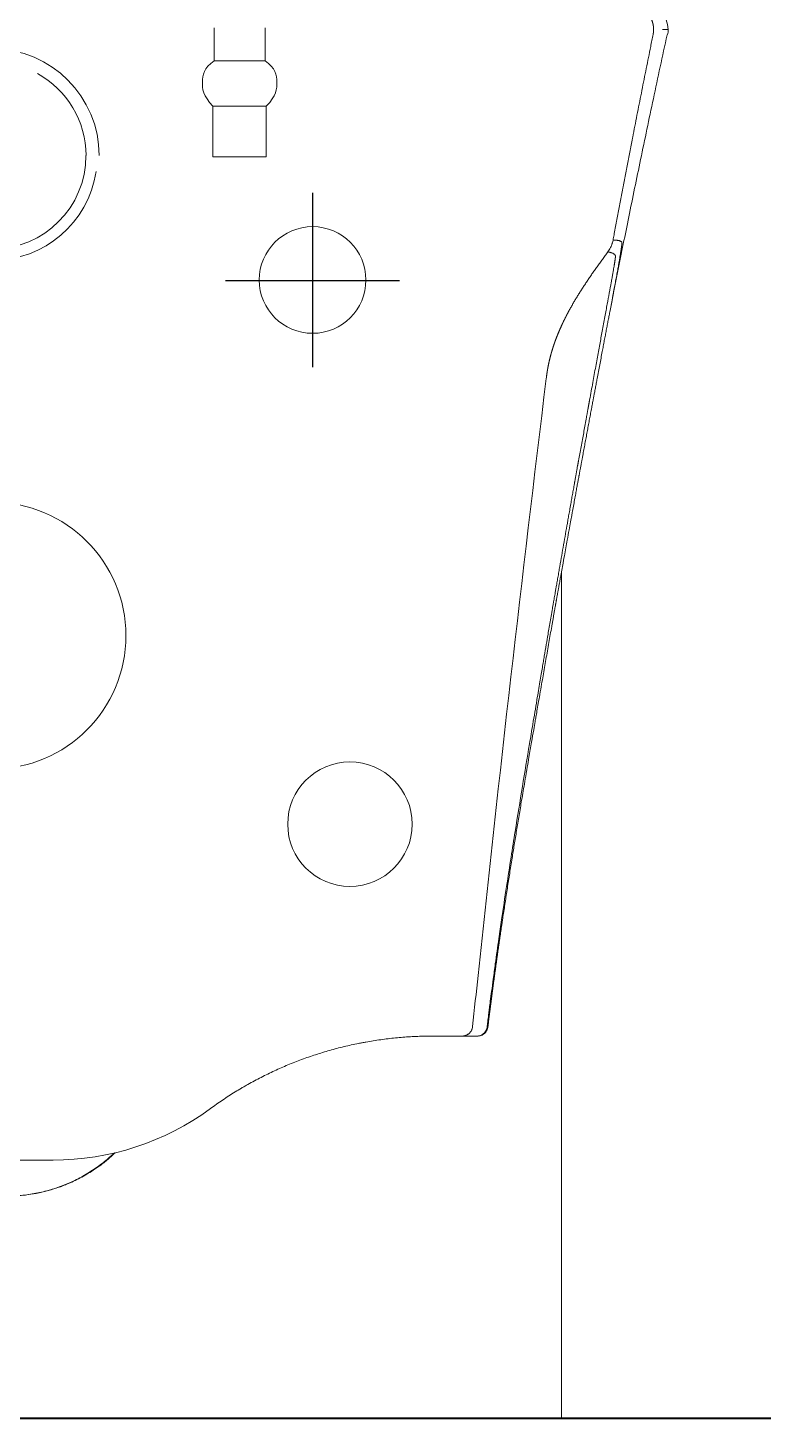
# Model space of a CAD drawing. Header units: millimetres. Extents: x -423835 to -174325, y -1379898 to -1311126.
# Drawn here: x -335220.5 to -335013.7, y -1378391.6 to -1378000.7 of the extents above; entities that cross this region are included whole.
import ezdxf

# ---------------------------------------------------------------- set-up
doc = ezdxf.new("R2010")
doc.units = ezdxf.units.MM
doc.header["$LTSCALE"] = 100
doc.header["$MEASUREMENT"] = 0
doc.layers.get('Defpoints').update_dxf_attribs({"color": 153, "linetype": 'CONTINUOUS'})
for name, color, linetype, lineweight in [('A-ELEV-LIN1', 2, 'CONTINUOUS', 40), ('A-FLXM-SANI', 6, 'CONTINUOUS', 20), ('A-WAXK-PATT', 8, 'CONTINUOUS', 18), ('A-XXXX-FIN2', 6, 'CONTINUOUS', 20)]:
    doc.layers.add(name, color=color, linetype=linetype, lineweight=lineweight)

# ---------------------------------------------------------------- blocks, each defined once
blk = doc.blocks.new('FGDFGA')
at = {"layer": 'A-FLXM-SANI', "color": 8}
blk.add_line((977848.36, 991981.17), (977848.36, 991971.91), dxfattribs=at)
at = {"layer": 'A-FLXM-SANI'}
blk.add_line((977907.99, 991662.87), (977924.99, 991662.87), dxfattribs=at)
at = {"layer": 'A-FLXM-SANI', "color": 8}
for points in [[(977862.65, 991971.91), (977862.65, 991981.17)], [(977848.36, 991971.91), (977855.5, 991971.91), (977862.65, 991971.91)], [(977848, 991959.2), (977848, 991944.92), (977855.5, 991944.92), (977863.01, 991944.92), (977863.01, 991959.2)], [(977848, 991959.2), (977855.5, 991959.2), (977863.01, 991959.2)]]:
    blk.add_lwpolyline(points, dxfattribs=at)
for centre, radius in [((977834.99, 991910.33), 15), ((977924.99, 991810.33), 37.5), ((977824.49, 991757.33), 17.5)]:
    blk.add_circle(centre, radius, dxfattribs=at)
at = {"layer": 'A-FLXM-SANI'}
for centre, radius, start, end in [((977741.99, 991980.75), 7, 90, 179.9983), ((977741.99, 991980.75), 7, 179.9983, 192.2858), ((977907.99, 991737.75), 74.88, 233.7555, 270)]:
    blk.add_arc(centre, radius, start, end, dxfattribs=at)
at = {"layer": 'A-FLXM-SANI', "color": 8}
for centre, radius, start, end in [((977924.99, 991945.31), 29.99, 0, 180), ((977924.99, 991945.31), 26.28, 118.6458, 179.9981), ((977925, 991945.31), 26.28, 180.0038, 269.9962), ((977924.99, 991945.31), 29.49, 188.7741, 351.2259)]:
    blk.add_arc(centre, radius, start, end, dxfattribs=at)
at = {"layer": 'A-FLXM-SANI'}
for points, knots in [([(977739.08, 991980.75), (977739.08, 991980.78), (977739.08, 991980.83), (977739.08, 991980.91), (977739.09, 991980.99), (977739.09, 991981.07), (977739.09, 991981.15), (977739.1, 991981.23), (977739.1, 991981.31), (977739.11, 991981.38), (977739.12, 991981.46), (977739.13, 991981.54), (977739.14, 991981.62), (977739.15, 991981.7), (977739.16, 991981.78), (977739.17, 991981.86), (977739.18, 991981.94), (977739.2, 991982.02), (977739.21, 991982.1), (977739.23, 991982.18), (977739.25, 991982.26), (977739.26, 991982.34), (977739.28, 991982.42), (977739.3, 991982.5), (977739.32, 991982.58), (977739.35, 991982.66), (977739.37, 991982.74), (977739.39, 991982.81), (977739.42, 991982.89), (977739.44, 991982.97), (977739.47, 991983.05), (977739.5, 991983.13), (977739.53, 991983.2), (977739.55, 991983.28), (977739.59, 991983.36), (977739.62, 991983.44), (977739.65, 991983.51), (977739.68, 991983.59), (977739.72, 991983.67), (977739.75, 991983.74), (977739.79, 991983.82), (977739.83, 991983.89), (977739.86, 991983.97), (977739.9, 991984.04), (977739.94, 991984.12), (977739.99, 991984.19), (977740.03, 991984.27), (977740.07, 991984.34), (977740.11, 991984.41), (977740.16, 991984.48), (977740.21, 991984.56), (977740.25, 991984.63), (977740.3, 991984.7), (977740.35, 991984.77), (977740.4, 991984.84), (977740.45, 991984.91), (977740.5, 991984.98), (977740.55, 991985.05), (977740.61, 991985.11), (977740.66, 991985.18), (977740.72, 991985.25), (977740.77, 991985.32), (977740.83, 991985.38), (977740.89, 991985.45), (977740.95, 991985.51), (977741.01, 991985.57), (977741.07, 991985.64), (977741.23, 991985.8), (977741.5, 991986.05), (977741.91, 991986.38), (977742.37, 991986.69), (977742.86, 991986.98), (977743.22, 991987.14), (977743.42, 991987.22), (977743.44, 991987.23), (977743.46, 991987.24), (977743.48, 991987.25), (977743.5, 991987.26), (977743.52, 991987.27), (977743.54, 991987.28), (977743.57, 991987.28), (977743.59, 991987.29), (977743.61, 991987.3), (977743.63, 991987.31), (977743.66, 991987.32), (977743.68, 991987.33), (977743.71, 991987.34), (977743.73, 991987.34), (977743.75, 991987.35), (977743.78, 991987.36), (977743.8, 991987.37), (977743.83, 991987.38), (977743.85, 991987.39), (977743.88, 991987.4), (977743.9, 991987.4), (977743.93, 991987.41), (977743.96, 991987.42), (977743.98, 991987.43), (977744.01, 991987.44), (977744.04, 991987.45), (977744.06, 991987.45), (977744.09, 991987.46), (977744.12, 991987.47), (977744.15, 991987.48), (977744.18, 991987.49), (977744.21, 991987.5), (977744.23, 991987.5), (977744.26, 991987.51), (977744.29, 991987.52), (977744.32, 991987.53), (977744.35, 991987.53), (977744.38, 991987.54), (977744.42, 991987.55), (977744.45, 991987.56), (977744.48, 991987.56), (977744.51, 991987.57), (977744.54, 991987.58), (977744.57, 991987.59), (977744.61, 991987.59), (977744.64, 991987.6), (977744.67, 991987.61), (977744.7, 991987.61), (977744.74, 991987.62), (977744.77, 991987.63), (977744.81, 991987.63), (977744.84, 991987.64), (977744.87, 991987.65), (977744.91, 991987.65), (977744.94, 991987.66), (977744.98, 991987.66), (977745.02, 991987.67), (977745.05, 991987.67), (977745.09, 991987.68), (977745.12, 991987.69), (977745.16, 991987.69), (977745.2, 991987.7), (977745.24, 991987.7), (977745.27, 991987.7), (977745.31, 991987.71), (977745.35, 991987.71), (977745.39, 991987.72), (977745.43, 991987.72), (977745.47, 991987.72), (977745.51, 991987.73), (977745.54, 991987.73), (977745.58, 991987.73), (977745.62, 991987.74), (977745.66, 991987.74), (977745.71, 991987.74), (977745.75, 991987.74), (977745.79, 991987.74), (977745.83, 991987.75), (977745.87, 991987.75), (977745.91, 991987.75), (977745.95, 991987.75), (977746, 991987.75), (977746.04, 991987.75), (977746.07, 991987.75), (977746.08, 991987.75)], [0, 0, 0, 0, 0.007166, 0.014345, 0.021536, 0.028739, 0.035955, 0.043184, 0.050425, 0.057679, 0.064945, 0.072223, 0.079514, 0.086818, 0.094134, 0.101463, 0.108804, 0.116158, 0.123524, 0.130903, 0.138294, 0.145698, 0.153114, 0.160543, 0.167984, 0.175438, 0.182904, 0.190383, 0.197874, 0.205378, 0.212894, 0.220423, 0.227965, 0.235518, 0.243085, 0.250664, 0.258255, 0.265859, 0.273476, 0.281105, 0.288747, 0.296401, 0.304067, 0.311746, 0.319438, 0.327142, 0.334859, 0.342588, 0.35033, 0.358084, 0.365851, 0.373631, 0.381422, 0.389227, 0.397044, 0.404873, 0.412715, 0.42057, 0.428437, 0.436316, 0.444209, 0.452113, 0.46003, 0.46796, 0.475902, 0.483857, 0.491824, 0.499804, 0.545835, 0.593812, 0.643735, 0.695604, 0.74942, 0.751415, 0.753433, 0.755474, 0.757537, 0.759623, 0.761732, 0.763863, 0.766017, 0.768194, 0.770393, 0.772615, 0.77486, 0.777128, 0.779418, 0.781731, 0.784066, 0.786424, 0.788805, 0.791209, 0.793635, 0.796084, 0.798556, 0.80105, 0.803567, 0.806107, 0.808669, 0.811254, 0.813862, 0.816492, 0.819146, 0.821821, 0.82452, 0.827241, 0.829985, 0.832751, 0.835541, 0.838352, 0.841187, 0.844044, 0.846924, 0.849827, 0.852752, 0.8557, 0.858671, 0.861664, 0.86468, 0.867719, 0.87078, 0.873865, 0.876971, 0.880101, 0.883253, 0.886428, 0.889625, 0.892846, 0.896088, 0.899354, 0.902642, 0.905953, 0.909287, 0.912643, 0.916022, 0.919424, 0.922848, 0.926295, 0.929765, 0.933257, 0.936773, 0.94031, 0.943871, 0.947454, 0.95106, 0.954688, 0.95834, 0.962013, 0.96571, 0.969429, 0.973171, 0.976936, 0.980723, 0.984533, 0.988366, 0.992221, 0.996099, 1, 1, 1, 1]), ([(977735.28, 991979.27), (977736.59, 991973.27), (977739.1, 991961.57), (977742.69, 991944.5), (977746.01, 991928.37), (977748.86, 991914.23), (977750.6, 991905.45), (977751.32, 991901.74)], [0, 0, 0, 0, 0.232893, 0.453301, 0.661231, 0.856692, 1, 1, 1, 1]), ([(977739.22, 991979.36), (977739.22, 991979.38), (977739.21, 991979.4), (977739.2, 991979.44), (977739.2, 991979.48), (977739.19, 991979.52), (977739.18, 991979.56), (977739.18, 991979.6), (977739.17, 991979.64), (977739.16, 991979.68), (977739.16, 991979.71), (977739.15, 991979.75), (977739.15, 991979.79), (977739.14, 991979.83), (977739.14, 991979.87), (977739.13, 991979.91), (977739.13, 991979.95), (977739.12, 991979.99), (977739.12, 991980.03), (977739.11, 991980.07), (977739.11, 991980.11), (977739.11, 991980.15), (977739.1, 991980.19), (977739.1, 991980.23), (977739.1, 991980.27), (977739.1, 991980.31), (977739.09, 991980.35), (977739.09, 991980.39), (977739.09, 991980.43), (977739.09, 991980.47), (977739.09, 991980.51), (977739.08, 991980.55), (977739.08, 991980.59), (977739.08, 991980.63), (977739.08, 991980.67), (977739.08, 991980.71), (977739.08, 991980.74), (977739.08, 991980.75)], [0, 0, 0, 0, 0.028332, 0.056679, 0.085039, 0.113414, 0.141803, 0.170205, 0.198622, 0.227053, 0.255498, 0.283957, 0.31243, 0.340917, 0.369418, 0.397933, 0.426462, 0.455005, 0.483563, 0.512134, 0.54072, 0.569319, 0.597933, 0.62656, 0.655202, 0.683858, 0.712528, 0.741212, 0.76991, 0.798622, 0.827348, 0.856088, 0.884842, 0.913611, 0.942393, 0.971189, 1, 1, 1, 1]), ([(977750.22, 991923.02), (977750.16, 991923.34), (977750.04, 991924), (977749.85, 991924.98), (977749.67, 991925.96), (977749.48, 991926.93), (977749.3, 991927.91), (977749.11, 991928.89), (977748.93, 991929.87), (977748.74, 991930.84), (977748.56, 991931.82), (977748.37, 991932.79), (977748.18, 991933.77), (977748, 991934.74), (977747.81, 991935.72), (977747.63, 991936.69), (977747.44, 991937.66), (977747.25, 991938.63), (977747.07, 991939.61), (977746.88, 991940.58), (977746.69, 991941.55), (977746.51, 991942.52), (977746.32, 991943.49), (977746.13, 991944.46), (977745.94, 991945.42), (977745.76, 991946.39), (977745.57, 991947.36), (977745.38, 991948.33), (977745.19, 991949.29), (977745.01, 991950.26), (977744.48, 991952.97), (977743.6, 991957.43), (977742.38, 991963.63), (977741.15, 991969.8), (977740.21, 991974.48), (977739.56, 991977.66), (977739.33, 991978.8), (977739.22, 991979.36)], [0, 0, 0, 0, 0.017371, 0.034734, 0.052088, 0.069433, 0.086769, 0.104097, 0.121416, 0.138726, 0.156027, 0.17332, 0.190604, 0.207879, 0.225145, 0.242403, 0.259652, 0.276892, 0.294123, 0.311346, 0.32856, 0.345765, 0.362962, 0.380149, 0.397328, 0.414499, 0.43166, 0.448813, 0.465957, 0.483092, 0.500219, 0.610581, 0.720573, 0.830196, 0.93945, 0.969948, 1, 1, 1, 1]), ([(977748.47, 991917.27), (977748.46, 991917.29), (977748.44, 991917.46), (977748.4, 991917.69), (977748.36, 991917.95), (977748.33, 991918.13), (977748.3, 991918.29), (977748.28, 991918.46), (977748.25, 991918.62), (977748.23, 991918.77), (977748.19, 991919.07), (977748.13, 991919.49), (977748.08, 991919.91), (977748.04, 991920.22), (977748.03, 991920.4), (977748.02, 991920.5), (977748.02, 991920.55), (977748.01, 991920.6), (977748.01, 991920.65), (977748.01, 991920.7), (977748.01, 991920.74), (977748.01, 991920.78), (977748.01, 991920.81), (977748.01, 991920.85), (977748.01, 991920.88), (977748.01, 991920.9), (977748.02, 991920.93), (977748.02, 991920.95), (977748.02, 991920.97), (977748.03, 991920.99), (977748.03, 991921), (977748.04, 991921.01), (977748.04, 991921.01), (977748.04, 991921.02), (977748.05, 991921.02), (977748.05, 991921.02), (977748.06, 991921.03), (977748.07, 991921.04), (977748.08, 991921.05), (977748.1, 991921.06), (977748.12, 991921.08), (977748.18, 991921.12), (977748.28, 991921.18), (977748.41, 991921.25), (977748.54, 991921.3), (977748.66, 991921.34), (977748.78, 991921.38), (977748.92, 991921.41), (977749.06, 991921.44), (977749.23, 991921.47), (977749.45, 991921.49), (977749.71, 991921.51), (977749.99, 991921.52), (977750.19, 991921.51), (977750.32, 991921.51), (977750.35, 991921.51), (977750.38, 991921.51), (977750.41, 991921.51), (977750.44, 991921.51), (977750.47, 991921.51), (977750.49, 991921.51), (977750.5, 991921.5)], [0, 0, 0, 0, 0.001881, 0.01514, 0.020869, 0.026589, 0.0323, 0.038002, 0.043696, 0.049382, 0.05506, 0.078731, 0.102507, 0.118205, 0.133926, 0.138213, 0.142498, 0.146782, 0.151063, 0.155343, 0.159621, 0.163897, 0.168173, 0.172447, 0.17672, 0.180992, 0.185263, 0.189533, 0.193803, 0.198073, 0.202342, 0.204662, 0.207143, 0.209787, 0.212591, 0.214842, 0.218259, 0.22284, 0.232457, 0.243339, 0.257547, 0.270671, 0.338758, 0.407329, 0.453119, 0.498807, 0.544399, 0.5899, 0.635318, 0.680656, 0.751261, 0.820341, 0.88792, 0.954021, 0.96055, 0.967093, 0.973648, 0.980217, 0.986798, 0.993393, 1, 1, 1, 1]), ([(977750.5, 991921.5), (977750.46, 991921.76), (977750.36, 991922.26), (977750.27, 991922.77), (977750.22, 991923.02)], [0, 0, 0, 0, 0.500097, 1, 1, 1, 1]), ([(977750.68, 991920.76), (977750.7, 991920.71), (977750.71, 991920.65), (977750.75, 991920.54), (977750.8, 991920.37), (977750.86, 991920.2), (977750.99, 991919.87), (977751.18, 991919.43), (977751.41, 991919.02), (977751.66, 991918.62), (977751.79, 991918.42), (977751.93, 991918.23)], [0, 0, 0, 0, 0.0625, 0.0625, 0.125, 0.25, 0.25, 0.5, 0.75, 0.75, 1, 1, 1, 1]), ([(977785.68, 991700.39), (977785.64, 991700.7), (977785.56, 991701.33), (977785.44, 991702.28), (977785.33, 991703.22), (977785.21, 991704.18), (977785.08, 991705.13), (977784.96, 991706.09), (977784.84, 991707.05), (977784.71, 991708.02), (977784.59, 991708.99), (977784.46, 991709.96), (977784.33, 991710.94), (977784.2, 991711.93), (977784.07, 991712.91), (977783.93, 991713.9), (977783.8, 991714.89), (977783.66, 991715.89), (977783.52, 991716.89), (977783.38, 991717.9), (977783.24, 991718.91), (977783.1, 991719.92), (977782.95, 991720.94), (977782.81, 991721.96), (977782.66, 991722.98), (977782.51, 991724.01), (977782.37, 991725.04), (977782.21, 991726.08), (977782.06, 991727.11), (977781.91, 991728.16), (977781.75, 991729.2), (977781.6, 991730.26), (977781.29, 991732.28), (977780.83, 991735.32), (977780.21, 991739.38), (977779.56, 991743.53), (977778.91, 991747.6), (977778.26, 991751.62), (977777.61, 991755.62), (977776.91, 991759.8), (977776.3, 991763.5), (977775.75, 991766.71), (977775.29, 991769.43), (977774.91, 991771.68), (977774.52, 991773.94), (977774.06, 991776.66), (977773.46, 991780.15), (977772.87, 991783.51), (977772.47, 991785.83), (977772.16, 991787.59), (977771.87, 991789.28), (977771.5, 991791.42), (977771.06, 991793.93), (977770.61, 991796.51), (977770.17, 991799.03), (977769.76, 991801.35), (977769.22, 991804.47), (977768.54, 991808.33), (977767.94, 991811.76), (977767.55, 991813.95), (977767.37, 991814.98), (977767.19, 991815.98), (977767.03, 991816.91), (977766.88, 991817.72), (977766.76, 991818.4), (977766.67, 991818.91), (977766.6, 991819.3), (977766.55, 991819.57), (977766.51, 991819.81), (977766.47, 991820.06), (977766.41, 991820.35), (977766.35, 991820.69), (977766.29, 991821.05), (977766.22, 991821.44), (977766.14, 991821.86), (977766.07, 991822.29), (977765.99, 991822.73), (977765.91, 991823.18), (977765.82, 991823.64), (977765.74, 991824.11), (977765.65, 991824.59), (977765.55, 991825.16), (977765.4, 991826), (977765.22, 991827.02), (977765.02, 991828.12), (977764.84, 991829.12), (977764.55, 991830.68), (977764.07, 991833.37), (977763.47, 991836.69), (977762.89, 991839.87), (977762.47, 991842.17), (977762.15, 991843.91), (977761.85, 991845.53), (977761.55, 991847.15), (977761.23, 991848.92), (977760.93, 991850.54), (977760.67, 991851.99), (977760.43, 991853.28), (977760.24, 991854.3), (977760.12, 991854.98), (977760.03, 991855.41), (977759.97, 991855.76), (977759.9, 991856.16), (977759.82, 991856.56), (977759.75, 991856.97), (977759.67, 991857.4), (977759.58, 991857.86), (977759.5, 991858.31), (977759.42, 991858.71), (977759.36, 991859.06), (977759.26, 991859.61), (977759.12, 991860.37), (977758.94, 991861.32), (977758.77, 991862.22), (977758.62, 991863.06), (977758.46, 991863.9), (977758.31, 991864.74), (977758.15, 991865.57), (977758, 991866.4), (977757.84, 991867.22), (977757.69, 991868.04), (977757.54, 991868.86), (977757.39, 991869.67), (977757.24, 991870.47), (977757.08, 991871.28), (977756.93, 991872.08), (977756.79, 991872.87), (977756.64, 991873.66), (977756.49, 991874.43), (977756.36, 991875.16), (977756.23, 991875.85), (977756.11, 991876.48), (977756, 991877.04), (977755.91, 991877.55), (977755.81, 991878.06), (977755.66, 991878.86), (977755.46, 991879.94), (977755.2, 991881.28), (977754.79, 991883.48), (977754.22, 991886.49), (977753.65, 991889.51), (977753.23, 991891.75), (977752.94, 991893.28), (977752.65, 991894.77), (977752.38, 991896.23), (977752.11, 991897.65), (977751.84, 991899.04), (977751.59, 991900.38), (977751.29, 991901.96), (977750.95, 991903.74), (977750.58, 991905.68), (977750.23, 991907.5), (977749.91, 991909.22), (977749.61, 991910.86), (977749.32, 991912.42), (977749.05, 991913.88), (977748.82, 991915.21), (977748.65, 991916.18), (977748.54, 991916.85), (977748.49, 991917.14), (977748.47, 991917.27)], [0, 0, 0, 0, 0.003817, 0.007651, 0.011501, 0.015367, 0.019249, 0.023147, 0.027062, 0.030993, 0.034941, 0.038904, 0.042884, 0.04688, 0.050893, 0.054922, 0.058967, 0.063029, 0.067107, 0.071202, 0.075313, 0.07944, 0.083584, 0.087744, 0.09192, 0.096114, 0.100323, 0.104549, 0.108791, 0.11305, 0.117326, 0.121618, 0.125926, 0.14218, 0.1588, 0.175787, 0.193142, 0.20881, 0.225232, 0.242411, 0.260347, 0.270816, 0.282015, 0.293947, 0.298663, 0.30986, 0.327547, 0.34185, 0.351451, 0.356346, 0.363606, 0.372425, 0.382804, 0.394745, 0.40448, 0.41408, 0.423545, 0.443237, 0.461945, 0.466254, 0.470491, 0.474654, 0.478746, 0.481991, 0.484791, 0.487146, 0.488437, 0.489568, 0.490537, 0.491346, 0.492746, 0.494146, 0.495546, 0.497248, 0.498991, 0.500776, 0.502601, 0.504468, 0.506376, 0.508325, 0.510315, 0.512347, 0.515411, 0.520748, 0.525009, 0.529149, 0.533246, 0.544445, 0.562753, 0.574607, 0.58416, 0.591411, 0.59636, 0.604384, 0.611758, 0.61848, 0.62455, 0.629969, 0.634592, 0.637393, 0.638371, 0.640052, 0.641732, 0.643413, 0.645093, 0.646774, 0.648882, 0.650776, 0.652455, 0.653921, 0.655172, 0.659323, 0.663551, 0.667142, 0.670728, 0.674311, 0.677891, 0.681469, 0.685044, 0.688616, 0.692187, 0.695756, 0.699323, 0.70289, 0.706455, 0.710021, 0.713585, 0.71715, 0.720716, 0.723967, 0.727143, 0.730243, 0.732565, 0.734929, 0.737336, 0.739787, 0.746172, 0.752558, 0.758947, 0.778142, 0.797318, 0.80569, 0.814043, 0.822381, 0.830707, 0.839026, 0.84734, 0.855655, 0.863974, 0.877433, 0.890852, 0.904247, 0.917635, 0.931032, 0.945345, 0.959619, 0.973873, 0.98813, 0.994519, 1, 1, 1, 1]), ([(977751.93, 991918.23), (977751.91, 991918.22), (977751.88, 991918.22), (977751.83, 991918.21), (977751.78, 991918.2), (977751.73, 991918.19), (977751.68, 991918.18), (977751.63, 991918.17), (977751.52, 991918.15), (977751.37, 991918.11), (977751.17, 991918.05), (977750.97, 991917.99), (977750.77, 991917.92), (977750.57, 991917.83), (977750.37, 991917.72), (977750.2, 991917.61), (977750.08, 991917.5), (977750.01, 991917.43), (977749.97, 991917.38), (977749.93, 991917.34), (977749.91, 991917.32), (977749.9, 991917.3), (977749.89, 991917.29), (977749.89, 991917.29), (977749.89, 991917.29), (977749.89, 991917.28), (977749.88, 991917.28), (977749.88, 991917.28), (977749.88, 991917.28), (977749.87, 991917.28), (977749.87, 991917.27), (977749.85, 991917.26), (977749.84, 991917.22), (977749.82, 991917.14), (977749.82, 991917.01), (977749.82, 991916.82), (977749.84, 991916.63), (977749.85, 991916.49), (977749.86, 991916.43), (977749.87, 991916.36), (977749.88, 991916.29), (977749.89, 991916.22), (977749.9, 991916.14), (977749.91, 991916.07), (977749.92, 991915.99), (977749.93, 991915.91), (977749.94, 991915.83), (977749.95, 991915.75), (977749.96, 991915.67), (977749.98, 991915.59), (977749.99, 991915.5), (977750, 991915.41), (977750.02, 991915.3), (977750.04, 991915.16), (977750.07, 991914.99), (977750.1, 991914.79), (977750.14, 991914.55), (977750.19, 991914.28), (977750.27, 991913.8), (977750.39, 991913.08), (977750.57, 991912.05), (977750.78, 991910.9), (977751.09, 991909.17), (977751.53, 991906.8), (977752.03, 991904.1), (977752.45, 991901.81), (977752.8, 991899.96), (977753.16, 991897.99), (977753.52, 991896.03), (977753.88, 991894.08), (977754.23, 991892.18), (977754.6, 991890.2), (977754.98, 991888.13), (977755.37, 991885.99), (977755.77, 991883.77), (977756.19, 991881.47), (977756.62, 991879.1), (977756.94, 991877.39), (977757.11, 991876.4), (977757.16, 991876.16), (977757.2, 991875.93), (977757.24, 991875.71), (977757.28, 991875.5), (977757.31, 991875.31), (977757.35, 991875.13), (977757.38, 991874.95), (977757.41, 991874.79), (977757.43, 991874.64), (977757.46, 991874.51), (977757.48, 991874.38), (977757.5, 991874.27), (977757.52, 991874.17), (977757.53, 991874.08), (977757.55, 991874), (977757.58, 991873.83), (977757.63, 991873.56), (977757.7, 991873.18), (977757.77, 991872.79), (977757.84, 991872.39), (977757.91, 991871.99), (977757.98, 991871.58), (977758.15, 991870.67), (977758.4, 991869.27), (977758.75, 991867.37), (977759.1, 991865.42), (977759.47, 991863.44), (977759.83, 991861.47), (977760.08, 991860.08), (977760.23, 991859.28), (977760.27, 991859.07), (977760.3, 991858.91), (977760.34, 991858.73), (977760.37, 991858.52), (977760.42, 991858.27), (977760.5, 991857.86), (977760.61, 991857.26), (977760.72, 991856.66), (977760.8, 991856.17), (977760.87, 991855.81), (977760.94, 991855.41), (977761.02, 991854.95), (977761.1, 991854.48), (977761.18, 991854.06), (977761.24, 991853.72), (977761.37, 991853.02), (977761.56, 991851.92), (977761.83, 991850.4), (977762.1, 991848.87), (977762.39, 991847.27), (977762.68, 991845.64), (977762.96, 991844.03), (977763.22, 991842.58), (977763.74, 991839.64), (977764.53, 991835.14), (977765.34, 991830.55), (977765.87, 991827.49), (977766.14, 991825.95), (977766.38, 991824.6), (977766.55, 991823.58), (977766.69, 991822.8), (977766.81, 991822.11), (977766.95, 991821.32), (977767.08, 991820.58), (977767.19, 991819.92), (977767.3, 991819.29), (977767.42, 991818.61), (977767.56, 991817.76), (977767.79, 991816.45), (977768.08, 991814.74), (977768.43, 991812.7), (977768.82, 991810.4), (977769.29, 991807.68), (977769.71, 991805.16), (977770.08, 991803.01), (977770.37, 991801.32), (977770.69, 991799.4), (977771.06, 991797.23), (977771.47, 991794.82), (977772.14, 991790.85), (977772.98, 991785.86), (977774.34, 991777.76), (977776.01, 991767.72), (977777.74, 991757.1), (977779.22, 991747.72), (977780.5, 991739.46), (977781.65, 991731.81), (977782.7, 991724.56), (977783.48, 991719), (977784.15, 991714.05), (977784.61, 991710.55), (977784.97, 991707.82), (977785.19, 991706.08), (977785.32, 991705.08), (977785.38, 991704.58), (977785.44, 991704.08), (977785.5, 991703.58), (977785.56, 991703.09), (977785.63, 991702.6), (977785.69, 991702.11), (977785.75, 991701.62), (977785.8, 991701.14), (977785.86, 991700.66), (977785.9, 991700.34), (977785.92, 991700.18)], [0, 0, 0, 0, 0.004131, 0.008295, 0.012493, 0.016723, 0.020987, 0.025284, 0.029614, 0.048501, 0.06846, 0.089493, 0.111598, 0.138125, 0.165185, 0.192776, 0.220901, 0.231153, 0.240263, 0.248231, 0.255058, 0.256495, 0.25764, 0.258494, 0.259056, 0.259328, 0.259749, 0.260246, 0.260817, 0.261462, 0.262473, 0.263597, 0.267943, 0.272136, 0.277719, 0.283425, 0.289255, 0.29056, 0.291854, 0.293136, 0.294408, 0.295668, 0.296917, 0.298155, 0.299382, 0.300597, 0.301801, 0.302994, 0.304176, 0.305347, 0.306506, 0.307635, 0.309065, 0.310795, 0.312825, 0.315156, 0.317787, 0.320718, 0.32395, 0.332382, 0.340966, 0.349704, 0.358595, 0.37664, 0.393244, 0.401785, 0.41043, 0.419179, 0.428031, 0.435475, 0.442986, 0.450565, 0.458211, 0.465926, 0.473708, 0.481557, 0.489473, 0.497457, 0.498266, 0.499038, 0.499773, 0.50047, 0.501129, 0.501751, 0.502336, 0.502883, 0.503392, 0.503864, 0.504299, 0.504696, 0.505055, 0.505377, 0.505662, 0.505908, 0.506118, 0.50728, 0.508466, 0.509676, 0.510911, 0.51217, 0.513454, 0.514762, 0.520561, 0.526319, 0.532038, 0.53806, 0.543837, 0.54937, 0.55012, 0.550732, 0.551207, 0.551545, 0.552271, 0.552997, 0.553723, 0.555778, 0.55808, 0.55895, 0.559966, 0.561128, 0.562437, 0.563894, 0.565106, 0.566072, 0.566793, 0.57115, 0.575506, 0.579862, 0.584218, 0.589262, 0.593847, 0.597974, 0.601641, 0.619063, 0.636486, 0.64092, 0.645197, 0.649623, 0.652527, 0.653908, 0.656242, 0.658472, 0.660598, 0.662619, 0.664065, 0.665999, 0.668421, 0.671329, 0.677192, 0.682999, 0.68875, 0.696757, 0.70617, 0.710267, 0.715048, 0.720512, 0.726661, 0.733494, 0.74101, 0.760405, 0.77585, 0.809786, 0.845532, 0.865839, 0.889068, 0.915222, 0.930273, 0.950076, 0.961997, 0.97178, 0.979425, 0.984931, 0.986343, 0.987746, 0.989142, 0.990529, 0.991907, 0.993277, 0.994638, 0.995991, 0.997336, 0.998672, 1, 1, 1, 1]), ([(977769.18, 991883.28), (977769.18, 991883.31), (977769.17, 991883.38), (977769.16, 991883.48), (977769.14, 991883.58), (977769.13, 991883.68), (977769.12, 991883.78), (977769.1, 991883.88), (977769.09, 991883.98), (977769.07, 991884.09), (977769.06, 991884.19), (977769.04, 991884.29), (977769.03, 991884.39), (977769.01, 991884.49), (977769, 991884.59), (977768.98, 991884.69), (977768.97, 991884.79), (977768.95, 991884.9), (977768.93, 991885), (977768.92, 991885.1), (977768.9, 991885.2), (977768.88, 991885.3), (977768.86, 991885.4), (977768.85, 991885.5), (977768.83, 991885.6), (977768.81, 991885.71), (977768.79, 991885.81), (977768.77, 991885.91), (977768.75, 991886.01), (977768.73, 991886.11), (977768.71, 991886.21), (977768.69, 991886.31), (977768.67, 991886.41), (977768.65, 991886.52), (977768.63, 991886.62), (977768.61, 991886.72), (977768.59, 991886.82), (977768.57, 991886.92), (977768.54, 991887.02), (977768.52, 991887.12), (977768.5, 991887.23), (977768.48, 991887.33), (977768.45, 991887.43), (977768.43, 991887.53), (977768.41, 991887.63), (977768.38, 991887.73), (977768.36, 991887.83), (977768.34, 991887.93), (977768.31, 991888.04), (977768.29, 991888.14), (977768.26, 991888.24), (977768.24, 991888.34), (977768.21, 991888.44), (977768.19, 991888.54), (977768.16, 991888.64), (977768.13, 991888.75), (977768.11, 991888.85), (977768.08, 991888.95), (977768.05, 991889.05), (977768.03, 991889.15), (977768, 991889.25), (977767.97, 991889.35), (977767.94, 991889.45), (977767.92, 991889.56), (977767.89, 991889.66), (977767.86, 991889.76), (977767.83, 991889.86), (977767.8, 991889.96), (977767.77, 991890.06), (977767.74, 991890.16), (977767.71, 991890.26), (977767.68, 991890.37), (977767.65, 991890.47), (977767.62, 991890.57), (977767.59, 991890.67), (977767.56, 991890.77), (977767.53, 991890.87), (977767.5, 991890.97), (977767.47, 991891.07), (977767.43, 991891.17), (977767.4, 991891.28), (977767.37, 991891.38), (977767.34, 991891.48), (977767.3, 991891.58), (977767.27, 991891.68), (977767.24, 991891.78), (977767.2, 991891.88), (977767.17, 991891.98), (977767.14, 991892.08), (977767.1, 991892.18), (977767.07, 991892.29), (977767.03, 991892.39), (977767, 991892.49), (977766.96, 991892.59), (977766.93, 991892.69), (977766.89, 991892.79), (977766.86, 991892.89), (977766.82, 991892.99), (977766.78, 991893.09), (977766.75, 991893.19), (977766.71, 991893.29), (977766.67, 991893.39), (977766.64, 991893.49), (977766.6, 991893.6), (977766.56, 991893.7), (977766.52, 991893.8), (977766.48, 991893.9), (977766.45, 991894), (977766.41, 991894.1), (977766.37, 991894.2), (977766.33, 991894.3), (977766.29, 991894.4), (977766.25, 991894.5), (977766.21, 991894.6), (977766.17, 991894.7), (977766.13, 991894.8), (977766.09, 991894.9), (977766.05, 991895), (977766.01, 991895.1), (977765.97, 991895.2), (977765.93, 991895.3), (977765.89, 991895.4), (977765.84, 991895.5), (977765.8, 991895.6), (977765.76, 991895.7), (977765.72, 991895.8), (977765.68, 991895.9), (977765.63, 991896), (977765.59, 991896.1), (977765.55, 991896.2), (977765.5, 991896.3), (977765.46, 991896.4), (977765.42, 991896.5), (977765.37, 991896.6), (977765.33, 991896.7), (977765.28, 991896.8), (977765.24, 991896.9), (977765.19, 991897), (977765.15, 991897.1), (977765.1, 991897.2), (977765.06, 991897.3), (977765.01, 991897.4), (977764.97, 991897.5), (977764.92, 991897.6), (977764.88, 991897.7), (977764.83, 991897.8), (977764.78, 991897.9), (977764.74, 991898), (977764.69, 991898.1), (977764.64, 991898.2), (977764.59, 991898.3), (977764.55, 991898.4), (977764.5, 991898.5), (977764.45, 991898.6), (977764.4, 991898.7), (977764.36, 991898.8), (977764.31, 991898.9), (977764.26, 991899), (977764.21, 991899.1), (977764.16, 991899.2), (977764.11, 991899.29), (977764.06, 991899.39), (977764.01, 991899.49), (977763.96, 991899.59), (977763.91, 991899.69), (977763.86, 991899.79), (977763.81, 991899.89), (977763.76, 991899.99), (977763.71, 991900.09), (977763.66, 991900.19), (977763.61, 991900.29), (977763.56, 991900.39), (977763.51, 991900.48), (977763.46, 991900.58), (977763.4, 991900.68), (977763.35, 991900.78), (977763.3, 991900.88), (977763.25, 991900.98), (977763.2, 991901.08), (977763.14, 991901.18), (977763.09, 991901.28), (977763.04, 991901.37), (977762.98, 991901.47), (977762.93, 991901.57), (977762.88, 991901.67), (977762.76, 991901.89), (977762.56, 991902.24), (977762.3, 991902.72), (977762.03, 991903.19), (977761.76, 991903.67), (977761.48, 991904.14), (977761.2, 991904.62), (977760.91, 991905.1), (977760.62, 991905.59), (977760.32, 991906.07), (977760.02, 991906.56), (977759.71, 991907.04), (977759.4, 991907.53), (977759.09, 991908.02), (977758.77, 991908.51), (977758.44, 991909.01), (977758.11, 991909.5), (977757.78, 991910), (977757.44, 991910.5), (977757.1, 991911), (977756.76, 991911.5), (977756.41, 991912.01), (977756.06, 991912.51), (977755.7, 991913.02), (977755.34, 991913.53), (977754.97, 991914.05), (977754.6, 991914.56), (977754.23, 991915.08), (977753.86, 991915.6), (977753.48, 991916.12), (977753.1, 991916.64), (977752.71, 991917.17), (977752.32, 991917.7), (977752.06, 991918.05), (977751.93, 991918.23)], [0, 0, 0, 0, 0.00258, 0.005162, 0.007745, 0.01033, 0.012915, 0.015502, 0.018091, 0.020681, 0.023272, 0.025865, 0.028458, 0.031054, 0.03365, 0.036248, 0.038848, 0.041449, 0.044051, 0.046654, 0.049259, 0.051866, 0.054473, 0.057082, 0.059693, 0.062304, 0.064918, 0.067532, 0.070148, 0.072765, 0.075384, 0.078004, 0.080626, 0.083249, 0.085873, 0.088499, 0.091126, 0.093754, 0.096384, 0.099016, 0.101648, 0.104283, 0.106918, 0.109555, 0.112193, 0.114833, 0.117475, 0.120117, 0.122761, 0.125407, 0.128054, 0.130702, 0.133352, 0.136003, 0.138655, 0.14131, 0.143965, 0.146622, 0.14928, 0.15194, 0.154601, 0.157264, 0.159928, 0.162593, 0.16526, 0.167929, 0.170599, 0.17327, 0.175943, 0.178617, 0.181293, 0.18397, 0.186648, 0.189329, 0.19201, 0.194693, 0.197377, 0.200063, 0.202751, 0.205439, 0.20813, 0.210821, 0.213515, 0.216209, 0.218905, 0.221603, 0.224302, 0.227003, 0.229705, 0.232408, 0.235113, 0.23782, 0.240528, 0.243237, 0.245948, 0.248661, 0.251374, 0.25409, 0.256807, 0.259525, 0.262245, 0.264966, 0.267689, 0.270414, 0.273139, 0.275867, 0.278596, 0.281326, 0.284058, 0.286791, 0.289526, 0.292262, 0.295, 0.29774, 0.300481, 0.303223, 0.305967, 0.308712, 0.311459, 0.314208, 0.316958, 0.319709, 0.322462, 0.325217, 0.327973, 0.330731, 0.33349, 0.33625, 0.339012, 0.341776, 0.344541, 0.347308, 0.350076, 0.352846, 0.355617, 0.35839, 0.361165, 0.363941, 0.366718, 0.369497, 0.372277, 0.37506, 0.377843, 0.380628, 0.383415, 0.386203, 0.388993, 0.391784, 0.394577, 0.397371, 0.400167, 0.402964, 0.405763, 0.408564, 0.411366, 0.414169, 0.416974, 0.419781, 0.422589, 0.425399, 0.42821, 0.431023, 0.433838, 0.436654, 0.439472, 0.442291, 0.445111, 0.447934, 0.450758, 0.453583, 0.45641, 0.459239, 0.462069, 0.464901, 0.467734, 0.470569, 0.473406, 0.476244, 0.479083, 0.481925, 0.484767, 0.487612, 0.490458, 0.493305, 0.496154, 0.499005, 0.51264, 0.526371, 0.540197, 0.554118, 0.568136, 0.58225, 0.596461, 0.610768, 0.625171, 0.639671, 0.654268, 0.668961, 0.683751, 0.698639, 0.713623, 0.728704, 0.743883, 0.759159, 0.774533, 0.790003, 0.805572, 0.821237, 0.837, 0.852861, 0.868819, 0.884875, 0.901029, 0.91728, 0.933629, 0.950076, 0.96662, 0.983261, 1, 1, 1, 1]), ([(977788.65, 991697.75), (977788.47, 991697.75), (977788.29, 991697.77), (977787.93, 991697.83), (977787.76, 991697.88), (977787.42, 991698.01), (977787.26, 991698.09), (977786.95, 991698.28), (977786.8, 991698.39), (977786.53, 991698.63), (977786.4, 991698.76), (977786.18, 991699.04), (977786.08, 991699.2), (977785.91, 991699.52), (977785.84, 991699.69), (977785.74, 991700.03), (977785.7, 991700.21), (977785.68, 991700.39)], [0, 0, 0, 0, 0.125, 0.125, 0.25, 0.25, 0.375, 0.375, 0.5, 0.5, 0.625, 0.625, 0.75, 0.75, 0.875, 0.875, 1, 1, 1, 1]), ([(977788.79, 991697.75), (977788.62, 991697.75), (977788.45, 991697.77), (977788.12, 991697.83), (977787.96, 991697.87), (977787.64, 991697.99), (977787.49, 991698.06), (977787.2, 991698.23), (977787.06, 991698.33), (977786.8, 991698.55), (977786.68, 991698.67), (977786.46, 991698.93), (977786.36, 991699.07), (977786.19, 991699.37), (977786.12, 991699.52), (977786, 991699.85), (977785.95, 991700.01), (977785.92, 991700.18)], [0, 0, 0, 0, 0.125, 0.125, 0.25, 0.25, 0.375, 0.375, 0.5, 0.5, 0.625, 0.625, 0.75, 0.75, 0.875, 0.875, 1, 1, 1, 1]), ([(977788.79, 991697.75), (977789.39, 991697.75), (977789.98, 991697.75), (977790.82, 991697.75), (977791.09, 991697.75), (977791.48, 991697.75), (977791.6, 991697.75), (977791.85, 991697.75), (977791.96, 991697.75), (977792.42, 991697.75), (977792.73, 991697.75), (977792.97, 991697.75)], [0, 0, 0, 0, 0.359526, 0.359526, 0.53929, 0.53929, 0.629171, 0.629171, 0.719053, 0.719053, 1, 1, 1, 1]), ([(977801.2, 991697.75), (977802.6, 991697.75), (977805.4, 991697.7), (977809.59, 991697.45), (977812.37, 991697.17), (977815.14, 991696.84), (977816.53, 991696.65), (977818.6, 991696.32), (977819.63, 991696.15), (977820.67, 991695.96), (977821.18, 991695.86), (977821.36, 991695.83), (977821.7, 991695.76), (977823.25, 991695.46), (977824.78, 991695.12), (977827.49, 991694.46), (977828.84, 991694.11), (977831.51, 991693.36), (977832.83, 991692.95), (977835.46, 991692.09), (977838.07, 991691.19), (977840.65, 991690.17), (977843.2, 991689.11), (977845.74, 991688), (977848.24, 991686.79), (977850.71, 991685.52), (977851.94, 991684.86), (977853.47, 991684), (977853.77, 991683.83), (977854.38, 991683.48), (977854.68, 991683.3), (977855.59, 991682.77), (977856.19, 991682.41), (977857.97, 991681.3), (977860.32, 991679.79), (977862.6, 991678.19), (977863.72, 991677.36)], [0, 0, 0, 0, 0.0625, 0.125, 0.1875, 0.1875, 0.25, 0.25, 0.28125, 0.296875, 0.296875, 0.304688, 0.304688, 0.3125, 0.375, 0.375, 0.4375, 0.4375, 0.5, 0.5, 0.5625, 0.625, 0.625, 0.6875, 0.75, 0.75, 0.8125, 0.8125, 0.828125, 0.828125, 0.84375, 0.84375, 0.875, 0.875, 0.9375, 1, 1, 1, 1]), ([(977890.48, 991664.96), (977890.97, 991664.5), (977892.21, 991663.35), (977893.69, 991662.15), (977894.66, 991661.42), (977894.82, 991661.31)], [0, 0, 0, 0, 0.357021, 0.897311, 1, 1, 1, 1]), ([(977890.54, 991664.94), (977891.44, 991664.08), (977892.38, 991663.26), (977894.44, 991661.6), (977895.57, 991660.78), (977897.91, 991659.24), (977899.11, 991658.52), (977901.59, 991657.22), (977902.86, 991656.62), (977904.63, 991655.89), (977905.1, 991655.71), (977905.58, 991655.53)], [0, 0, 0, 0, 0.208977, 0.208977, 0.443981, 0.443981, 0.678985, 0.678985, 0.913989, 0.913989, 1, 1, 1, 1]), ([(977890.74, 991664.91), (977891.62, 991664.06), (977892.54, 991663.26), (977894.58, 991661.61), (977895.71, 991660.79), (977898.04, 991659.25), (977899.25, 991658.53), (977901.72, 991657.22), (977902.99, 991656.63), (977905.57, 991655.56), (977906.89, 991655.09), (977909.57, 991654.27), (977910.92, 991653.92), (977913.66, 991653.37), (977915.05, 991653.15), (977917.83, 991652.86), (977919.22, 991652.78), (977920.62, 991652.77)], [0, 0, 0, 0, 0.110716, 0.110716, 0.237756, 0.237756, 0.364797, 0.364797, 0.491838, 0.491838, 0.618878, 0.618878, 0.745919, 0.745919, 0.872959, 0.872959, 1, 1, 1, 1]), ([(977905.59, 991655.53), (977905.68, 991655.49), (977906.29, 991655.26), (977907.64, 991654.81), (977909.9, 991654.14), (977912.66, 991653.51), (977915.72, 991653.04), (977918.36, 991652.81), (977919.98, 991652.78), (977920.59, 991652.79)], [0, 0, 0, 0, 0.020787, 0.129927, 0.276329, 0.481418, 0.682252, 0.881306, 1, 1, 1, 1])]:
    blk.add_open_spline(points, degree=3, knots=knots, dxfattribs=at)
for points in [[(977736.6, 991980.75), (977735.53, 991980.75), (977734.99, 991980.75), (977734.99, 991980.75)], [(977750.5, 991921.5), (977750.55, 991921.26), (977750.61, 991921.01), (977750.68, 991920.76)], [(977769.27, 991882.6), (977769.24, 991882.83), (977769.21, 991883.05), (977769.18, 991883.28)], [(977788.46, 991714.83), (977782.53, 991770.8), (977776.14, 991826.73), (977769.27, 991882.6)], [(977789.97, 991700.44), (977789.47, 991705.24), (977788.97, 991710.03), (977788.46, 991714.83)], [(977785.92, 991700.18), (977785.84, 991700.22), (977785.72, 991700.28), (977785.68, 991700.35), (977785.68, 991700.39)], [(977792.96, 991697.75), (977795.7, 991697.75), (977798.45, 991697.75), (977801.2, 991697.75)]]:
    blk.add_open_spline(points, degree=3, dxfattribs=at)
at = {"layer": 'A-FLXM-SANI', "color": 8}
for points in [[(977848.36, 991971.91), (977845.39, 991969.89), (977844.8, 991965.85), (977845.16, 991962.17), (977848, 991959.2)], [(977863.01, 991959.2), (977865.85, 991962.17), (977866.21, 991965.85), (977865.62, 991969.89), (977862.65, 991971.91)]]:
    blk.add_open_spline(points, degree=3, dxfattribs=at)
at = {"layer": 'A-FLXM-SANI'}
blk.add_rational_spline([(977789.97, 991700.44), (977790.25, 991697.75), (977792.96, 991697.75)], [0.96082773928, 0.728213992791, 1], degree=2, dxfattribs=at)
at = {"layer": 'Defpoints'}
for p, q in [((977834.99, 991934.83), (977834.99, 991885.83)), ((977810.5, 991910.04), (977859.49, 991910.04))]:
    blk.add_line(p, q, dxfattribs=at)

msp = doc.modelspace()

# ---------------------------------------------------------------- linework, layer by layer
at = {"layer": 'A-ELEV-LIN1'}
msp.add_line((-335670.42, -1378391.64), (-333780.42, -1378391.64), dxfattribs=at)
at = {"layer": 'A-WAXK-PATT', "linetype": 'Continuous'}
msp.add_line((-335070.42, -1378391.64), (-335070.42, -1378153.72), dxfattribs=at)
at = {"layer": 'A-XXXX-FIN2'}
msp.add_line((-332350.42, -1378391.64), (-337125.42, -1378391.64), dxfattribs=at)

# ---------------------------------------------------------------- block references
at = {"layer": 'A-FLXM-SANI', "xscale": -1}
msp.add_blockref('FGDFGA', (642694.57, -2369981.97), dxfattribs=at)

doc.saveas('drawing.dxf')
